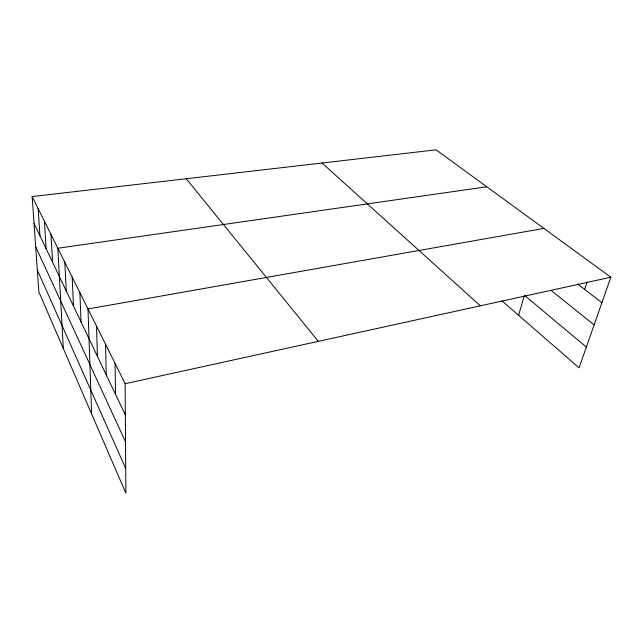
<?xml version="1.0" encoding="UTF-8"?>
<svg xmlns="http://www.w3.org/2000/svg" width="643" height="643" viewBox="0 0 643 643"><rect width="100%" height="100%" fill="white"/><g stroke="black" fill="none" stroke-linecap="round" stroke-linejoin="round"><path stroke-width="0.96" d="M518.596 315.287L524.158 296.19M584.632 289.398L587.131 281.947M32.15 196.565L125.136 383.702L125.875 493.173L38.869 291.93L32.15 196.565L436.083 149.827L610.85 277.213L579.062 367.82L501.918 300.795M125.136 383.702L610.85 277.213M543.89 228.41L88.003 308.97L91.611 413.915M486.775 186.775L57.838 248.254L63.303 348.442M577.527 283.941L601.92 302.66M551.003 290.339L594.124 324.892M524.423 295.274L586.352 347.035M322.063 163.017L480.345 305.827M186.253 178.73L318.301 341.353M34.039 223.338L125.345 414.944M35.686 246.735L125.53 441.918M37.326 270.044L125.715 468.49M38.138 208.613L39.954 235.748M44.399 221.216L46.135 248.72M50.958 234.422L52.605 262.296M64.83 262.344L66.269 290.966M72.177 277.117L73.487 306.116M79.893 292.645L81.066 322.014M96.546 326.162L97.398 356.294M105.556 344.294L106.216 374.805M115.073 363.448L115.523 394.32"/></g></svg>
